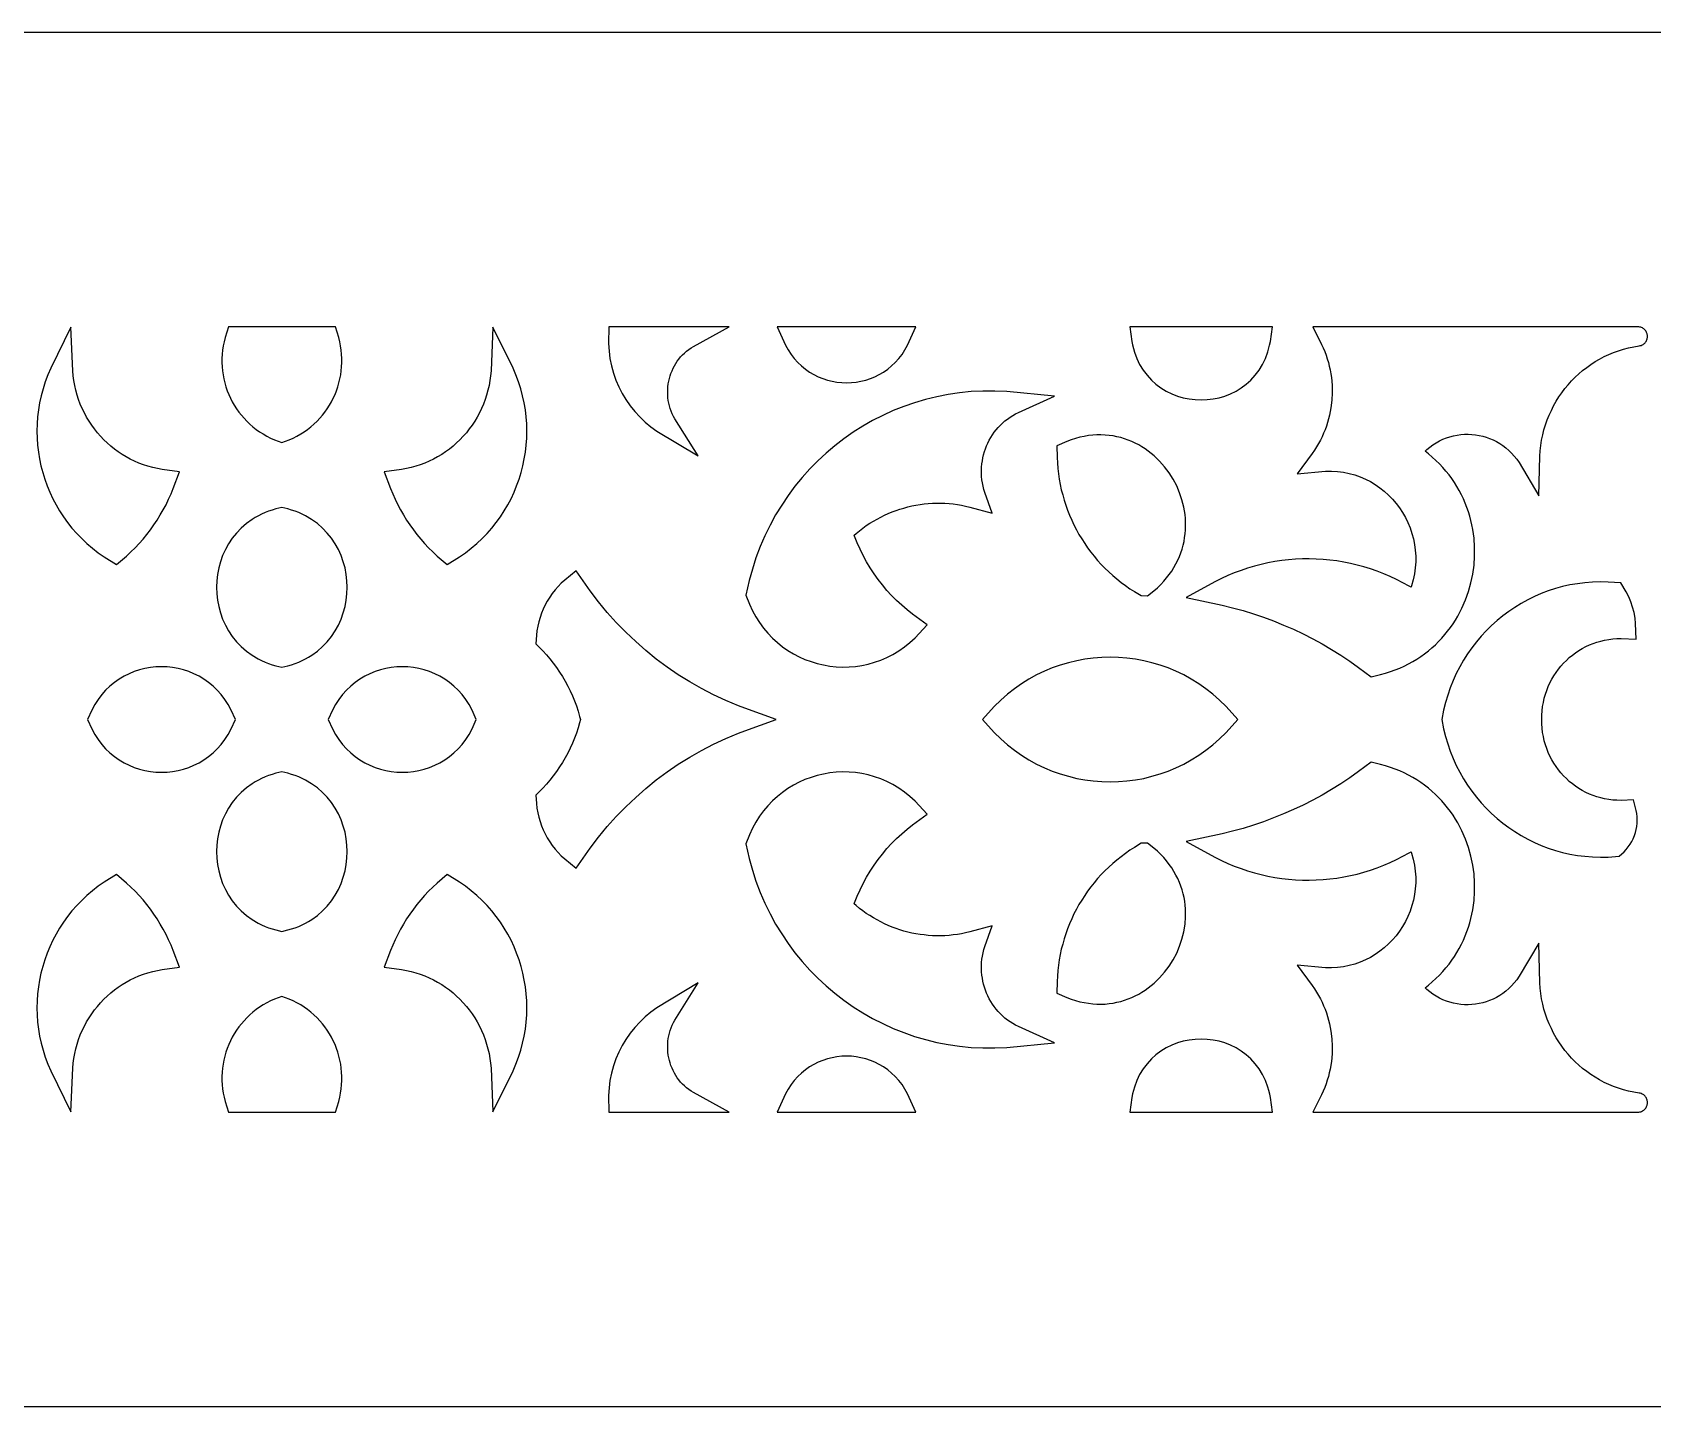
# Model space of a CAD drawing. Extents: x 431 to 1231, y 1060 to 1200.
# Drawn here: x 805.5 to 970.5, y 1060.1 to 1200.1 of the extents above; entities that cross this region are included whole.
import ezdxf

# ---------------------------------------------------------------- set-up
doc = ezdxf.new("R2010")
doc.units = 0
doc.layers.add('LAYER_2', color=174, linetype='CONTINUOUS')

msp = doc.modelspace()

# ---------------------------------------------------------------- linework, layer by layer
at = {"layer": 'LAYER_2'}
for points in [[(430.92, 1060.08), (1230.92, 1060.08), (1230.92, 1200.08), (430.92, 1200.08)], [(812.13, 1159.3), (811.83, 1159.68), (811.55, 1160.07), (811.28, 1160.48), (811.03, 1160.89), (810.8, 1161.32), (810.59, 1161.76), (810.39, 1162.21), (810.22, 1162.67), (810.07, 1163.14), (809.93, 1163.62), (809.82, 1164.11), (809.73, 1164.61), (809.66, 1165.11), (809.62, 1165.62), (809.43, 1170.07), (807.37, 1165.88), (807.08, 1165.19), (806.82, 1164.49), (806.59, 1163.78), (806.4, 1163.07), (806.24, 1162.35), (806.12, 1161.63), (806.04, 1160.91), (805.99, 1160.19), (805.97, 1159.47), (805.99, 1158.76), (806.04, 1158.04), (806.12, 1157.33), (806.23, 1156.63), (806.38, 1155.93), (806.56, 1155.24), (806.77, 1154.56), (807.01, 1153.89), (807.28, 1153.23), (807.58, 1152.58), (807.92, 1151.95), (808.28, 1151.33), (808.67, 1150.73), (809.09, 1150.15), (809.54, 1149.58), (810.02, 1149.04), (810.53, 1148.51), (811.06, 1148.01), (811.63, 1147.53), (812.22, 1147.08), (812.83, 1146.65), (814.09, 1145.87), (815.1, 1146.74), (815.54, 1147.16), (815.97, 1147.58), (816.38, 1148.02), (816.78, 1148.47), (817.16, 1148.94), (817.53, 1149.41), (817.88, 1149.9), (818.21, 1150.4), (818.53, 1150.92), (818.83, 1151.44), (819.12, 1151.97), (819.38, 1152.52), (819.63, 1153.07), (819.86, 1153.63), (820.49, 1155.33), (818.73, 1155.55), (818.24, 1155.64), (817.76, 1155.75), (817.28, 1155.88), (816.82, 1156.03), (816.36, 1156.2), (815.91, 1156.39), (815.48, 1156.61), (815.06, 1156.84), (814.64, 1157.09), (814.24, 1157.35), (813.86, 1157.64), (813.48, 1157.94), (813.12, 1158.26), (812.78, 1158.59), (812.45, 1158.94)], [(836.91, 1165.19), (836.96, 1165.6), (837, 1166.02), (837.02, 1166.44), (837.02, 1166.86), (837, 1167.29), (836.96, 1167.71), (836.89, 1168.14), (836.81, 1168.56), (836.7, 1168.99), (836.36, 1170.08), (830.92, 1170.08), (825.47, 1170.08), (825.13, 1168.99), (825.02, 1168.56), (824.94, 1168.14), (824.87, 1167.71), (824.83, 1167.29), (824.81, 1166.86), (824.81, 1166.44), (824.83, 1166.02), (824.87, 1165.6), (824.92, 1165.19), (825, 1164.78), (825.1, 1164.37), (825.22, 1163.98), (825.35, 1163.58), (825.5, 1163.2), (825.68, 1162.82), (825.86, 1162.46), (826.07, 1162.1), (826.29, 1161.75), (826.53, 1161.41), (826.79, 1161.08), (827.06, 1160.77), (827.34, 1160.47), (827.65, 1160.18), (827.96, 1159.9), (828.3, 1159.64), (828.64, 1159.4), (829, 1159.17), (829.38, 1158.96), (829.77, 1158.76), (830.17, 1158.59), (830.92, 1158.3), (831.66, 1158.59), (832.06, 1158.76), (832.45, 1158.96), (832.83, 1159.17), (833.19, 1159.4), (833.53, 1159.64), (833.87, 1159.9), (834.18, 1160.18), (834.49, 1160.47), (834.77, 1160.77), (835.04, 1161.08), (835.3, 1161.41), (835.54, 1161.75), (835.76, 1162.1), (835.97, 1162.46), (836.15, 1162.82), (836.33, 1163.2), (836.48, 1163.58), (836.61, 1163.98), (836.73, 1164.37), (836.83, 1164.78)], [(855.01, 1164.49), (854.75, 1165.19), (854.46, 1165.88), (852.4, 1170.07), (852.21, 1165.62), (852.17, 1165.11), (852.1, 1164.61), (852.01, 1164.11), (851.9, 1163.62), (851.76, 1163.14), (851.61, 1162.67), (851.44, 1162.21), (851.24, 1161.76), (851.03, 1161.32), (850.8, 1160.89), (850.55, 1160.48), (850.28, 1160.07), (850, 1159.68), (849.7, 1159.3), (849.38, 1158.94), (849.05, 1158.59), (848.71, 1158.26), (848.35, 1157.94), (847.97, 1157.64), (847.59, 1157.35), (847.19, 1157.09), (846.77, 1156.84), (846.35, 1156.61), (845.92, 1156.39), (845.47, 1156.2), (845.01, 1156.03), (844.55, 1155.88), (844.07, 1155.75), (843.59, 1155.64), (843.1, 1155.55), (841.34, 1155.33), (841.97, 1153.63), (842.2, 1153.07), (842.45, 1152.52), (842.71, 1151.97), (843, 1151.44), (843.3, 1150.92), (843.62, 1150.4), (843.95, 1149.9), (844.3, 1149.41), (844.67, 1148.94), (845.05, 1148.47), (845.45, 1148.02), (845.86, 1147.58), (846.29, 1147.16), (846.73, 1146.74), (847.74, 1145.87), (849, 1146.65), (849.61, 1147.08), (850.2, 1147.53), (850.77, 1148.01), (851.3, 1148.51), (851.81, 1149.04), (852.29, 1149.58), (852.74, 1150.15), (853.16, 1150.73), (853.55, 1151.33), (853.91, 1151.95), (854.25, 1152.58), (854.55, 1153.23), (854.82, 1153.89), (855.06, 1154.56), (855.27, 1155.24), (855.45, 1155.93), (855.6, 1156.63), (855.71, 1157.33), (855.79, 1158.04), (855.84, 1158.76), (855.86, 1159.47), (855.84, 1160.19), (855.79, 1160.91), (855.71, 1161.63), (855.59, 1162.35), (855.43, 1163.07), (855.24, 1163.78)], [(876.45, 1170.08), (864.2, 1170.08), (864.18, 1168.38), (864.23, 1167.61), (864.32, 1166.85), (864.47, 1166.11), (864.67, 1165.38), (864.92, 1164.67), (865.21, 1163.98), (865.55, 1163.31), (865.94, 1162.67), (866.37, 1162.05), (866.84, 1161.46), (867.35, 1160.91), (867.9, 1160.39), (868.49, 1159.91), (869.11, 1159.47), (873.3, 1156.93), (870.94, 1160.7), (870.8, 1160.96), (870.67, 1161.22), (870.56, 1161.49), (870.46, 1161.76), (870.38, 1162.04), (870.32, 1162.31), (870.26, 1162.59), (870.23, 1162.87), (870.2, 1163.15), (870.2, 1163.43), (870.2, 1163.71), (870.22, 1163.99), (870.26, 1164.27), (870.31, 1164.54), (870.37, 1164.82), (870.44, 1165.08), (870.53, 1165.35), (870.64, 1165.6), (870.75, 1165.86), (870.88, 1166.1), (871.02, 1166.34), (871.17, 1166.58), (871.34, 1166.8), (871.52, 1167.02), (871.71, 1167.22), (871.91, 1167.42), (872.12, 1167.61), (872.35, 1167.78), (872.58, 1167.95), (872.83, 1168.1)], [(895.47, 1170.08), (881.35, 1170.08), (882.19, 1168.23), (882.46, 1167.74), (882.76, 1167.28), (883.09, 1166.85), (883.44, 1166.46), (883.82, 1166.1), (884.22, 1165.77), (884.64, 1165.48), (885.07, 1165.22), (885.52, 1165), (885.99, 1164.81), (886.46, 1164.66), (886.94, 1164.54), (887.43, 1164.45), (887.92, 1164.4), (888.41, 1164.38), (888.9, 1164.4), (889.39, 1164.45), (889.88, 1164.54), (890.36, 1164.66), (890.84, 1164.81), (891.3, 1165), (891.75, 1165.22), (892.18, 1165.48), (892.6, 1165.77), (893, 1166.1), (893.38, 1166.46), (893.73, 1166.85), (894.06, 1167.28), (894.36, 1167.74), (894.63, 1168.23)], [(931.78, 1170.08), (917.25, 1170.08), (917.46, 1168.61), (917.53, 1168.24), (917.62, 1167.88), (917.72, 1167.52), (917.96, 1166.87), (918.26, 1166.25), (918.61, 1165.67), (919.01, 1165.15), (919.45, 1164.67), (919.92, 1164.24), (920.43, 1163.87), (920.96, 1163.54), (921.52, 1163.26), (922.1, 1163.04), (922.69, 1162.87), (923.29, 1162.74), (923.9, 1162.67), (924.51, 1162.64), (925.13, 1162.67), (925.74, 1162.74), (926.34, 1162.87), (926.93, 1163.04), (927.51, 1163.26), (928.07, 1163.54), (928.6, 1163.87), (929.11, 1164.24), (929.58, 1164.67), (930.02, 1165.15), (930.42, 1165.67), (930.77, 1166.25), (931.07, 1166.87), (931.31, 1167.53), (931.49, 1168.23), (931.57, 1168.61)], [(969.13, 1168.15), (969.24, 1168.17), (969.34, 1168.2), (969.43, 1168.24), (969.52, 1168.29), (969.6, 1168.34), (969.67, 1168.4), (969.73, 1168.46), (969.78, 1168.53), (969.83, 1168.6), (969.87, 1168.68), (969.9, 1168.76), (969.93, 1168.85), (969.96, 1169.02), (969.96, 1169.19), (969.93, 1169.36), (969.87, 1169.52), (969.83, 1169.6), (969.79, 1169.67), (969.74, 1169.74), (969.68, 1169.81), (969.61, 1169.87), (969.54, 1169.92), (969.46, 1169.97), (969.37, 1170.01), (969.28, 1170.04), (969.18, 1170.06), (969.08, 1170.08), (968.96, 1170.08), (935.89, 1170.08), (936.78, 1168.3), (936.95, 1167.94), (937.1, 1167.58), (937.24, 1167.21), (937.37, 1166.83), (937.48, 1166.46), (937.57, 1166.08), (937.66, 1165.7), (937.72, 1165.31), (937.78, 1164.94), (937.85, 1164.16), (937.87, 1163.38), (937.83, 1162.61), (937.74, 1161.84), (937.59, 1161.08), (937.39, 1160.33), (937.27, 1159.97), (937.14, 1159.6), (936.99, 1159.24), (936.83, 1158.88), (936.66, 1158.53), (936.48, 1158.19), (936.28, 1157.85), (936.07, 1157.51), (935.84, 1157.19), (934.31, 1155.11), (937.17, 1155.37), (937.8, 1155.38), (938.41, 1155.35), (939.01, 1155.27), (939.6, 1155.16), (940.16, 1155), (940.71, 1154.81), (941.25, 1154.58), (941.76, 1154.32), (942.25, 1154.02), (942.72, 1153.7), (943.17, 1153.34), (943.6, 1152.95), (944, 1152.54), (944.37, 1152.1), (944.72, 1151.64), (945.03, 1151.16), (945.32, 1150.66), (945.57, 1150.14), (945.8, 1149.6), (945.98, 1149.05), (946.13, 1148.49), (946.25, 1147.91), (946.33, 1147.33), (946.37, 1146.74), (946.37, 1146.14), (946.33, 1145.54), (946.24, 1144.93), (946.12, 1144.32), (945.95, 1143.71), (945.89, 1143.55), (945.7, 1143.67), (945.07, 1144.02), (944.43, 1144.35), (943.78, 1144.66), (943.12, 1144.94), (942.45, 1145.2), (941.78, 1145.43), (941.1, 1145.64), (940.42, 1145.82), (939.73, 1145.99), (939.04, 1146.12), (938.34, 1146.24), (937.64, 1146.33), (936.94, 1146.39), (936.23, 1146.43), (935.53, 1146.45), (934.83, 1146.44), (934.12, 1146.41), (933.42, 1146.35), (932.72, 1146.27), (932.02, 1146.17), (931.32, 1146.04), (930.63, 1145.88), (929.94, 1145.7), (929.25, 1145.5), (928.58, 1145.27), (927.9, 1145.02), (927.24, 1144.74), (926.58, 1144.44), (925.93, 1144.12), (923.01, 1142.52), (926.66, 1141.73), (927.73, 1141.47), (928.79, 1141.18), (929.84, 1140.86), (930.88, 1140.5), (931.9, 1140.12), (932.92, 1139.71), (933.92, 1139.27), (934.91, 1138.8), (935.89, 1138.3), (936.86, 1137.78), (937.81, 1137.22), (938.74, 1136.64), (939.66, 1136.03), (940.56, 1135.39), (941.83, 1134.44), (942.79, 1134.66), (943.3, 1134.8), (943.79, 1134.96), (944.27, 1135.13), (944.74, 1135.32), (945.2, 1135.53), (945.64, 1135.75), (946.07, 1135.99), (946.49, 1136.24), (946.89, 1136.51), (947.28, 1136.79), (947.66, 1137.08), (948.02, 1137.39), (948.37, 1137.7), (948.7, 1138.03), (949.03, 1138.37), (949.33, 1138.73), (949.62, 1139.09), (949.9, 1139.46), (950.17, 1139.84), (950.41, 1140.22), (950.65, 1140.62), (950.87, 1141.02), (951.08, 1141.44), (951.44, 1142.27), (951.75, 1143.13), (951.99, 1144.01), (952.18, 1144.9), (952.31, 1145.81), (952.37, 1146.72), (952.37, 1147.63), (952.31, 1148.55), (952.19, 1149.45), (952.1, 1149.91), (951.99, 1150.36), (951.87, 1150.81), (951.74, 1151.25), (951.59, 1151.69), (951.42, 1152.13), (951.23, 1152.56), (951.03, 1152.98), (950.81, 1153.4), (950.57, 1153.81), (950.32, 1154.22), (950.05, 1154.62), (949.76, 1155.01), (949.45, 1155.39), (949.13, 1155.76), (948.79, 1156.12), (948.43, 1156.47), (948.05, 1156.81), (947.66, 1157.14), (947.32, 1157.41), (947.49, 1157.58), (947.8, 1157.83), (948.12, 1158.07), (948.45, 1158.28), (948.79, 1158.47), (949.13, 1158.63), (949.49, 1158.77), (949.85, 1158.89), (950.21, 1158.99), (950.58, 1159.06), (950.95, 1159.11), (951.33, 1159.14), (951.7, 1159.15), (952.08, 1159.13), (952.45, 1159.09), (952.82, 1159.03), (953.19, 1158.95), (953.55, 1158.84), (953.9, 1158.72), (954.25, 1158.57), (954.59, 1158.4), (954.92, 1158.2), (955.24, 1157.99), (955.55, 1157.76), (955.85, 1157.5), (956.14, 1157.22), (956.41, 1156.92), (956.66, 1156.59), (956.9, 1156.25), (958.91, 1152.88), (959, 1156.9), (959.04, 1157.46), (959.1, 1158), (959.19, 1158.54), (959.3, 1159.07), (959.43, 1159.59), (959.59, 1160.1), (959.76, 1160.6), (959.96, 1161.09), (960.18, 1161.57), (960.41, 1162.04), (960.67, 1162.5), (960.95, 1162.94), (961.24, 1163.37), (961.56, 1163.79), (961.89, 1164.19), (962.23, 1164.58), (962.6, 1164.95), (962.98, 1165.3), (963.37, 1165.64), (963.78, 1165.96), (964.2, 1166.26), (964.64, 1166.54), (965.09, 1166.81), (965.55, 1167.05), (966.03, 1167.27), (966.52, 1167.47), (967.01, 1167.65), (967.52, 1167.81), (968.04, 1167.94), (968.57, 1168.06)], [(909.58, 1163.02), (904.72, 1163.49), (903.5, 1163.55), (902.3, 1163.55), (901.1, 1163.49), (899.92, 1163.37), (898.75, 1163.2), (897.59, 1162.97), (896.46, 1162.7), (895.34, 1162.36), (894.24, 1161.98), (893.16, 1161.55), (892.1, 1161.07), (891.07, 1160.54), (890.07, 1159.97), (889.09, 1159.35), (888.15, 1158.68), (887.23, 1157.98), (886.35, 1157.23), (885.5, 1156.44), (884.68, 1155.61), (883.9, 1154.74), (883.16, 1153.84), (882.46, 1152.9), (881.81, 1151.93), (881.19, 1150.92), (880.62, 1149.88), (880.1, 1148.81), (879.62, 1147.7), (879.19, 1146.57), (878.82, 1145.41), (878.49, 1144.23), (878.16, 1142.76), (878.52, 1141.83), (878.82, 1141.17), (879.17, 1140.54), (879.54, 1139.95), (879.95, 1139.39), (880.4, 1138.87), (880.87, 1138.38), (881.37, 1137.92), (881.89, 1137.5), (882.43, 1137.12), (883, 1136.78), (883.58, 1136.48), (884.18, 1136.21), (884.8, 1135.98), (885.43, 1135.79), (886.06, 1135.64), (886.71, 1135.53), (887.36, 1135.46), (888.01, 1135.43), (888.67, 1135.44), (889.33, 1135.5), (889.98, 1135.59), (890.63, 1135.73), (891.27, 1135.91), (891.91, 1136.14), (892.53, 1136.41), (893.14, 1136.72), (893.73, 1137.08), (894.31, 1137.48), (894.86, 1137.93), (895.39, 1138.42), (896.63, 1139.73), (895.14, 1140.81), (894.57, 1141.25), (894.03, 1141.72), (893.5, 1142.21), (893, 1142.71), (892.52, 1143.24), (892.06, 1143.79), (891.62, 1144.35), (891.21, 1144.93), (890.81, 1145.53), (890.45, 1146.15), (890.11, 1146.78), (889.79, 1147.43), (889.5, 1148.09), (889.23, 1148.77), (889.19, 1148.88), (889.39, 1149.05), (889.73, 1149.32), (890.07, 1149.59), (890.42, 1149.84), (890.78, 1150.07), (891.15, 1150.3), (891.52, 1150.51), (891.89, 1150.71), (892.27, 1150.9), (892.66, 1151.07), (893.05, 1151.23), (893.45, 1151.38), (893.85, 1151.51), (894.25, 1151.63), (894.66, 1151.74), (895.07, 1151.84), (895.48, 1151.92), (895.9, 1151.99), (896.31, 1152.04), (896.73, 1152.08), (897.16, 1152.11), (897.58, 1152.12), (898, 1152.12), (898.42, 1152.11), (898.85, 1152.08), (899.27, 1152.04), (899.7, 1151.98), (900.12, 1151.91), (900.54, 1151.82), (900.96, 1151.72), (903.24, 1151.1), (902.49, 1153.21), (902.39, 1153.53), (902.31, 1153.85), (902.24, 1154.18), (902.2, 1154.5), (902.17, 1154.83), (902.15, 1155.15), (902.15, 1155.48), (902.16, 1155.8), (902.19, 1156.12), (902.24, 1156.44), (902.3, 1156.75), (902.37, 1157.06), (902.46, 1157.37), (902.56, 1157.67), (902.68, 1157.96), (902.81, 1158.25), (902.95, 1158.54), (903.11, 1158.81), (903.28, 1159.08), (903.46, 1159.34), (903.65, 1159.59), (903.86, 1159.83), (904.08, 1160.06), (904.3, 1160.28), (904.54, 1160.5), (904.8, 1160.69), (905.06, 1160.88), (905.33, 1161.06), (905.61, 1161.22), (905.91, 1161.37)], [(919.07, 1142.69), (919.71, 1143.2), (920.06, 1143.51), (920.4, 1143.83), (920.71, 1144.16), (921, 1144.5), (921.27, 1144.84), (921.52, 1145.2), (921.75, 1145.56), (921.96, 1145.93), (922.14, 1146.3), (922.31, 1146.68), (922.46, 1147.06), (922.58, 1147.44), (922.69, 1147.83), (922.78, 1148.22), (922.84, 1148.61), (922.89, 1149), (922.93, 1149.39), (922.94, 1149.78), (922.94, 1150.17), (922.92, 1150.56), (922.88, 1150.96), (922.76, 1151.71), (922.57, 1152.46), (922.33, 1153.19), (922.03, 1153.89), (921.67, 1154.57), (921.26, 1155.22), (920.8, 1155.84), (920.29, 1156.41), (919.74, 1156.95), (919.14, 1157.42), (918.82, 1157.65), (918.49, 1157.86), (918.16, 1158.06), (917.81, 1158.24), (917.46, 1158.4), (917.09, 1158.55), (916.72, 1158.68), (916.34, 1158.8), (915.95, 1158.89), (915.55, 1158.97), (915.15, 1159.03), (914.74, 1159.06), (914.32, 1159.08), (913.9, 1159.08), (913.48, 1159.05), (913.05, 1159), (912.61, 1158.93), (912.18, 1158.84), (911.74, 1158.72), (911.3, 1158.58), (910.86, 1158.42), (909.83, 1157.98), (909.85, 1156.78), (909.88, 1156.22), (909.92, 1155.67), (909.99, 1155.11), (910.07, 1154.57), (910.17, 1154.02), (910.28, 1153.49), (910.42, 1152.96), (910.57, 1152.43), (910.74, 1151.91), (910.92, 1151.4), (911.12, 1150.89), (911.34, 1150.39), (911.57, 1149.9), (911.82, 1149.42), (912.08, 1148.94), (912.36, 1148.48), (912.66, 1148.02), (912.96, 1147.57), (913.29, 1147.14), (913.62, 1146.71), (913.98, 1146.29), (914.34, 1145.89), (914.72, 1145.5), (915.11, 1145.12), (915.52, 1144.75), (915.94, 1144.4), (916.37, 1144.05), (916.81, 1143.73), (917.27, 1143.41), (917.74, 1143.11), (918.43, 1142.7)], [(837.47, 1142.23), (837.54, 1142.89), (837.57, 1143.55), (837.54, 1144.21), (837.47, 1144.87), (837.35, 1145.52), (837.17, 1146.16), (836.95, 1146.79), (836.67, 1147.4), (836.35, 1147.99), (835.97, 1148.55), (835.54, 1149.08), (835.06, 1149.59), (834.53, 1150.05), (833.94, 1150.47), (833.32, 1150.83), (832.98, 1151), (832.63, 1151.16), (832.27, 1151.3), (831.91, 1151.42), (831.53, 1151.53), (830.92, 1151.68), (830.3, 1151.53), (829.92, 1151.42), (829.56, 1151.3), (829.2, 1151.16), (828.85, 1151), (828.52, 1150.84), (828.2, 1150.66), (827.88, 1150.46), (827.3, 1150.05), (826.77, 1149.59), (826.29, 1149.08), (825.86, 1148.55), (825.49, 1147.99), (825.16, 1147.4), (824.88, 1146.79), (824.66, 1146.16), (824.48, 1145.52), (824.36, 1144.87), (824.29, 1144.21), (824.26, 1143.55), (824.29, 1142.89), (824.36, 1142.23), (824.48, 1141.58), (824.66, 1140.94), (824.88, 1140.31), (825.16, 1139.7), (825.49, 1139.11), (825.86, 1138.55), (826.29, 1138.01), (826.77, 1137.51), (827.3, 1137.05), (827.89, 1136.63), (828.51, 1136.26), (828.85, 1136.09), (829.2, 1135.94), (829.56, 1135.8), (829.92, 1135.67), (830.3, 1135.56), (830.92, 1135.42), (831.53, 1135.56), (831.91, 1135.67), (832.27, 1135.8), (832.63, 1135.94), (832.98, 1136.09), (833.31, 1136.26), (833.63, 1136.44), (833.95, 1136.64), (834.53, 1137.05), (835.06, 1137.51), (835.54, 1138.01), (835.97, 1138.55), (836.35, 1139.11), (836.67, 1139.7), (836.95, 1140.31), (837.17, 1140.94), (837.35, 1141.58)], [(856.89, 1121.04), (856.97, 1120.59), (857.07, 1120.14), (857.2, 1119.69), (857.35, 1119.26), (857.53, 1118.83), (857.72, 1118.42), (857.94, 1118.02), (858.19, 1117.63), (858.45, 1117.25), (858.73, 1116.89), (859.04, 1116.54), (859.36, 1116.21), (859.71, 1115.9), (860.89, 1114.93), (862.32, 1116.99), (863.16, 1118.1), (864.05, 1119.17), (864.97, 1120.21), (865.94, 1121.2), (866.94, 1122.15), (867.97, 1123.06), (869.04, 1123.93), (870.15, 1124.75), (871.28, 1125.52), (872.45, 1126.25), (873.65, 1126.93), (874.87, 1127.57), (876.12, 1128.15), (877.4, 1128.69), (878.04, 1128.93), (881.26, 1130.08), (878.04, 1131.24), (877.4, 1131.48), (876.12, 1132.02), (874.87, 1132.6), (873.65, 1133.23), (872.45, 1133.91), (871.28, 1134.64), (870.15, 1135.42), (869.04, 1136.24), (867.97, 1137.11), (866.94, 1138.02), (865.94, 1138.97), (864.97, 1139.96), (864.05, 1141), (863.16, 1142.07), (862.32, 1143.18), (860.89, 1145.24), (859.71, 1144.27), (859.36, 1143.96), (859.04, 1143.63), (858.73, 1143.28), (858.45, 1142.92), (858.19, 1142.54), (857.94, 1142.15), (857.72, 1141.75), (857.53, 1141.33), (857.35, 1140.91), (857.2, 1140.48), (857.07, 1140.03), (856.97, 1139.58), (856.89, 1139.12), (856.83, 1138.66), (856.78, 1137.79), (857.48, 1137.08), (857.85, 1136.67), (858.21, 1136.25), (858.55, 1135.82), (858.88, 1135.38), (859.19, 1134.92), (859.48, 1134.46), (859.76, 1133.98), (860.02, 1133.49), (860.27, 1133), (860.49, 1132.5), (860.7, 1131.99), (860.9, 1131.47), (861.07, 1130.94), (861.23, 1130.4), (861.31, 1130.08), (861.23, 1129.76), (861.07, 1129.23), (860.9, 1128.7), (860.7, 1128.18), (860.49, 1127.67), (860.27, 1127.17), (860.02, 1126.67), (859.76, 1126.19), (859.48, 1125.71), (859.19, 1125.25), (858.88, 1124.79), (858.55, 1124.35), (858.21, 1123.92), (857.85, 1123.5), (857.48, 1123.09), (856.78, 1122.37), (856.83, 1121.51)], [(949.03, 1130.08), (949.21, 1129.13), (949.4, 1128.35), (949.63, 1127.59), (949.88, 1126.85), (950.17, 1126.12), (950.5, 1125.41), (950.85, 1124.72), (951.23, 1124.05), (951.64, 1123.41), (952.08, 1122.78), (952.55, 1122.18), (953.04, 1121.6), (953.55, 1121.04), (954.09, 1120.51), (954.65, 1120.01), (955.24, 1119.53), (955.84, 1119.08), (956.47, 1118.66), (957.11, 1118.26), (957.78, 1117.9), (958.46, 1117.56), (959.15, 1117.26), (959.86, 1116.99), (960.59, 1116.75), (961.32, 1116.55), (962.07, 1116.38), (962.83, 1116.24), (963.6, 1116.15), (964.38, 1116.08), (965.17, 1116.06), (965.96, 1116.07), (967.09, 1116.15), (967.58, 1116.59), (967.81, 1116.84), (968.01, 1117.1), (968.2, 1117.37), (968.37, 1117.65), (968.52, 1117.94), (968.64, 1118.25), (968.74, 1118.56), (968.82, 1118.87), (968.88, 1119.19), (968.92, 1119.52), (968.93, 1119.84), (968.92, 1120.17), (968.88, 1120.5), (968.82, 1120.83), (968.55, 1121.89), (967.28, 1121.84), (966.85, 1121.85), (966.43, 1121.88), (966.02, 1121.93), (965.61, 1122), (965.21, 1122.09), (964.82, 1122.2), (964.43, 1122.34), (964.05, 1122.49), (963.69, 1122.66), (963.33, 1122.85), (962.98, 1123.06), (962.65, 1123.28), (962.32, 1123.52), (962.01, 1123.78), (961.71, 1124.06), (961.43, 1124.34), (961.16, 1124.65), (960.9, 1124.96), (960.66, 1125.29), (960.43, 1125.63), (960.23, 1125.99), (960.04, 1126.35), (959.86, 1126.73), (959.71, 1127.12), (959.57, 1127.52), (959.46, 1127.92), (959.37, 1128.34), (959.29, 1128.76), (959.24, 1129.19), (959.21, 1129.63), (959.2, 1130.08), (959.21, 1130.54), (959.24, 1130.98), (959.29, 1131.41), (959.37, 1131.83), (959.46, 1132.25), (959.57, 1132.65), (959.71, 1133.05), (959.86, 1133.44), (960.04, 1133.81), (960.23, 1134.18), (960.43, 1134.53), (960.66, 1134.88), (960.9, 1135.21), (961.16, 1135.52), (961.43, 1135.82), (961.71, 1136.11), (962.01, 1136.39), (962.32, 1136.64), (962.65, 1136.89), (962.98, 1137.11), (963.33, 1137.32), (963.69, 1137.51), (964.05, 1137.68), (964.43, 1137.83), (964.82, 1137.96), (965.21, 1138.08), (965.61, 1138.17), (966.02, 1138.24), (966.43, 1138.29), (966.85, 1138.32), (967.28, 1138.33), (968.81, 1138.26), (968.76, 1139.85), (968.7, 1140.42), (968.6, 1140.98), (968.46, 1141.53), (968.28, 1142.06), (968.06, 1142.59), (967.81, 1143.1), (967.27, 1144.01), (965.96, 1144.09), (965.17, 1144.11), (964.38, 1144.08), (963.6, 1144.02), (962.83, 1143.92), (962.07, 1143.79), (961.32, 1143.62), (960.59, 1143.42), (959.86, 1143.18), (959.15, 1142.91), (958.46, 1142.6), (957.78, 1142.27), (957.11, 1141.91), (956.47, 1141.51), (955.84, 1141.09), (955.24, 1140.64), (954.65, 1140.16), (954.09, 1139.66), (953.55, 1139.13), (953.04, 1138.57), (952.55, 1137.99), (952.08, 1137.39), (951.64, 1136.76), (951.23, 1136.12), (950.85, 1135.45), (950.5, 1134.76), (950.17, 1134.05), (949.88, 1133.32), (949.63, 1132.58), (949.4, 1131.82), (949.21, 1131.04)], [(814.84, 1125.67), (815.35, 1125.42), (815.88, 1125.2), (816.42, 1125.02), (816.97, 1124.88), (817.53, 1124.79), (818.09, 1124.73), (818.66, 1124.71), (819.22, 1124.73), (819.78, 1124.79), (820.34, 1124.88), (820.89, 1125.02), (821.43, 1125.2), (821.96, 1125.42), (822.48, 1125.67), (822.97, 1125.97), (823.45, 1126.3), (823.91, 1126.68), (824.34, 1127.09), (824.74, 1127.55), (825.12, 1128.04), (825.46, 1128.56), (825.76, 1129.13), (826.19, 1130.08), (825.76, 1131.04), (825.46, 1131.6), (825.12, 1132.13), (824.74, 1132.62), (824.34, 1133.08), (823.91, 1133.49), (823.45, 1133.86), (822.97, 1134.2), (822.48, 1134.5), (821.96, 1134.75), (821.43, 1134.97), (820.89, 1135.15), (820.34, 1135.28), (819.78, 1135.38), (819.22, 1135.44), (818.66, 1135.46), (818.09, 1135.44), (817.53, 1135.38), (816.97, 1135.28), (816.42, 1135.15), (815.88, 1134.97), (815.35, 1134.75), (814.84, 1134.5), (814.34, 1134.2), (813.86, 1133.86), (813.4, 1133.49), (812.97, 1133.08), (812.57, 1132.62), (812.2, 1132.13), (811.86, 1131.6), (811.55, 1131.04), (811.12, 1130.08), (811.55, 1129.13), (811.86, 1128.56), (812.2, 1128.04), (812.57, 1127.55), (812.97, 1127.09), (813.4, 1126.68), (813.86, 1126.3), (814.34, 1125.97)], [(843.17, 1124.71), (843.74, 1124.73), (844.3, 1124.79), (844.86, 1124.88), (845.41, 1125.02), (845.95, 1125.2), (846.48, 1125.42), (846.99, 1125.67), (847.49, 1125.97), (847.97, 1126.3), (848.43, 1126.68), (848.86, 1127.09), (849.26, 1127.55), (849.63, 1128.04), (849.97, 1128.56), (850.28, 1129.13), (850.71, 1130.08), (850.28, 1131.04), (849.97, 1131.6), (849.63, 1132.13), (849.26, 1132.62), (848.86, 1133.08), (848.43, 1133.49), (847.97, 1133.86), (847.49, 1134.2), (846.99, 1134.5), (846.48, 1134.75), (845.95, 1134.97), (845.41, 1135.15), (844.86, 1135.28), (844.3, 1135.38), (843.74, 1135.44), (843.17, 1135.46), (842.61, 1135.44), (842.05, 1135.38), (841.49, 1135.28), (840.94, 1135.15), (840.4, 1134.97), (839.87, 1134.75), (839.35, 1134.5), (838.86, 1134.2), (838.38, 1133.86), (837.92, 1133.49), (837.49, 1133.08), (837.09, 1132.62), (836.71, 1132.13), (836.37, 1131.6), (836.07, 1131.04), (835.64, 1130.08), (836.07, 1129.13), (836.37, 1128.56), (836.71, 1128.04), (837.09, 1127.55), (837.49, 1127.09), (837.92, 1126.68), (838.38, 1126.3), (838.86, 1125.97), (839.35, 1125.67), (839.87, 1125.42), (840.4, 1125.2), (840.94, 1125.02), (841.49, 1124.88), (842.05, 1124.79), (842.61, 1124.73)], [(902.25, 1130.08), (903.45, 1128.76), (904.11, 1128.12), (904.8, 1127.51), (905.51, 1126.96), (906.24, 1126.44), (906.99, 1125.97), (907.77, 1125.55), (908.56, 1125.17), (909.36, 1124.83), (910.18, 1124.54), (911.01, 1124.3), (911.85, 1124.09), (912.69, 1123.94), (913.54, 1123.83), (914.4, 1123.76), (915.26, 1123.74), (916.11, 1123.76), (916.97, 1123.83), (917.82, 1123.94), (918.67, 1124.09), (919.51, 1124.3), (920.34, 1124.54), (921.15, 1124.83), (921.96, 1125.17), (922.75, 1125.55), (923.52, 1125.97), (924.27, 1126.44), (925.01, 1126.96), (925.72, 1127.51), (926.4, 1128.12), (927.06, 1128.76), (928.27, 1130.08), (927.06, 1131.4), (926.4, 1132.05), (925.72, 1132.65), (925.01, 1133.21), (924.27, 1133.73), (923.52, 1134.19), (922.75, 1134.62), (921.96, 1135), (921.15, 1135.34), (920.34, 1135.63), (919.51, 1135.87), (918.67, 1136.07), (917.82, 1136.23), (916.97, 1136.34), (916.11, 1136.41), (915.26, 1136.43), (914.4, 1136.41), (913.54, 1136.34), (912.69, 1136.23), (911.85, 1136.07), (911.01, 1135.87), (910.18, 1135.63), (909.36, 1135.34), (908.56, 1135), (907.77, 1134.62), (906.99, 1134.19), (906.24, 1133.73), (905.51, 1133.21), (904.8, 1132.65), (904.11, 1132.05), (903.45, 1131.4)], [(935.89, 1090.08), (968.96, 1090.08), (969.08, 1090.09), (969.18, 1090.1), (969.28, 1090.13), (969.37, 1090.16), (969.46, 1090.2), (969.54, 1090.25), (969.61, 1090.3), (969.68, 1090.36), (969.74, 1090.42), (969.79, 1090.49), (969.83, 1090.57), (969.87, 1090.65), (969.93, 1090.81), (969.96, 1090.98), (969.96, 1091.15), (969.93, 1091.32), (969.9, 1091.41), (969.87, 1091.49), (969.83, 1091.56), (969.78, 1091.64), (969.73, 1091.71), (969.67, 1091.77), (969.6, 1091.83), (969.52, 1091.88), (969.43, 1091.93), (969.34, 1091.97), (969.24, 1092), (969.13, 1092.02), (968.57, 1092.11), (968.04, 1092.22), (967.52, 1092.36), (967.01, 1092.52), (966.52, 1092.7), (966.03, 1092.9), (965.55, 1093.12), (965.09, 1093.36), (964.64, 1093.63), (964.2, 1093.91), (963.78, 1094.21), (963.37, 1094.53), (962.98, 1094.87), (962.6, 1095.22), (962.23, 1095.59), (961.89, 1095.98), (961.56, 1096.38), (961.24, 1096.8), (960.95, 1097.23), (960.67, 1097.67), (960.41, 1098.13), (960.18, 1098.6), (959.96, 1099.08), (959.76, 1099.57), (959.59, 1100.07), (959.43, 1100.58), (959.3, 1101.1), (959.19, 1101.63), (959.1, 1102.17), (959.04, 1102.71), (959, 1103.26), (958.91, 1107.29), (956.9, 1103.92), (956.66, 1103.57), (956.41, 1103.25), (956.14, 1102.95), (955.85, 1102.67), (955.55, 1102.41), (955.24, 1102.18), (954.92, 1101.96), (954.59, 1101.77), (954.25, 1101.6), (953.9, 1101.45), (953.55, 1101.33), (953.19, 1101.22), (952.82, 1101.14), (952.45, 1101.08), (952.08, 1101.04), (951.7, 1101.02), (951.33, 1101.03), (950.95, 1101.06), (950.58, 1101.11), (950.21, 1101.18), (949.85, 1101.28), (949.49, 1101.4), (949.13, 1101.54), (948.79, 1101.7), (948.45, 1101.89), (948.12, 1102.1), (947.8, 1102.33), (947.49, 1102.59), (947.32, 1102.76), (947.66, 1103.03), (948.05, 1103.35), (948.43, 1103.7), (948.79, 1104.05), (949.13, 1104.41), (949.45, 1104.78), (949.76, 1105.16), (950.05, 1105.55), (950.32, 1105.95), (950.57, 1106.36), (950.81, 1106.77), (951.03, 1107.19), (951.23, 1107.61), (951.42, 1108.04), (951.59, 1108.48), (951.74, 1108.92), (951.87, 1109.36), (951.99, 1109.81), (952.1, 1110.26), (952.18, 1110.71), (952.25, 1111.16), (952.31, 1111.63), (952.37, 1112.53), (952.37, 1113.45), (952.31, 1114.36), (952.18, 1115.26), (951.99, 1116.16), (951.75, 1117.04), (951.44, 1117.9), (951.08, 1118.73), (950.87, 1119.15), (950.65, 1119.55), (950.41, 1119.94), (950.17, 1120.33), (949.9, 1120.71), (949.62, 1121.08), (949.33, 1121.44), (949.03, 1121.79), (948.7, 1122.13), (948.37, 1122.46), (948.02, 1122.78), (947.66, 1123.09), (947.28, 1123.38), (946.89, 1123.66), (946.49, 1123.93), (946.07, 1124.18), (945.64, 1124.42), (945.2, 1124.64), (944.74, 1124.85), (944.27, 1125.04), (943.79, 1125.21), (943.3, 1125.37), (942.79, 1125.51), (941.83, 1125.73), (940.56, 1124.78), (939.66, 1124.14), (938.74, 1123.53), (937.81, 1122.95), (936.86, 1122.39), (935.89, 1121.87), (934.91, 1121.37), (933.92, 1120.9), (932.92, 1120.46), (931.9, 1120.05), (930.88, 1119.66), (929.84, 1119.31), (928.79, 1118.99), (927.73, 1118.7), (926.66, 1118.43), (923.01, 1117.65), (925.93, 1116.05), (926.58, 1115.73), (927.24, 1115.43), (927.9, 1115.15), (928.58, 1114.9), (929.25, 1114.67), (929.94, 1114.47), (930.63, 1114.29), (931.32, 1114.13), (932.02, 1114), (932.72, 1113.9), (933.42, 1113.82), (934.12, 1113.76), (934.83, 1113.73), (935.53, 1113.72), (936.23, 1113.74), (936.94, 1113.78), (937.64, 1113.84), (938.34, 1113.93), (939.04, 1114.04), (939.73, 1114.18), (940.42, 1114.34), (941.1, 1114.53), (941.78, 1114.74), (942.45, 1114.97), (943.12, 1115.23), (943.78, 1115.51), (944.43, 1115.82), (945.07, 1116.15), (945.7, 1116.5), (945.89, 1116.61), (945.95, 1116.45), (946.12, 1115.85), (946.24, 1115.24), (946.33, 1114.63), (946.37, 1114.03), (946.37, 1113.43), (946.33, 1112.84), (946.25, 1112.26), (946.13, 1111.68), (945.98, 1111.12), (945.8, 1110.57), (945.57, 1110.03), (945.32, 1109.51), (945.03, 1109.01), (944.72, 1108.53), (944.37, 1108.06), (944, 1107.63), (943.6, 1107.22), (943.17, 1106.83), (942.72, 1106.47), (942.25, 1106.15), (941.76, 1105.85), (941.25, 1105.59), (940.71, 1105.36), (940.16, 1105.17), (939.6, 1105.01), (939.01, 1104.9), (938.41, 1104.82), (937.8, 1104.79), (937.17, 1104.8), (934.31, 1105.06), (935.84, 1102.98), (936.07, 1102.65), (936.28, 1102.32), (936.48, 1101.98), (936.66, 1101.64), (936.83, 1101.28), (936.99, 1100.93), (937.14, 1100.57), (937.27, 1100.2), (937.39, 1099.84), (937.59, 1099.09), (937.74, 1098.33), (937.83, 1097.56), (937.87, 1096.79), (937.85, 1096.01), (937.78, 1095.24), (937.65, 1094.46), (937.57, 1094.09), (937.48, 1093.71), (937.37, 1093.33), (937.24, 1092.96), (937.1, 1092.59), (936.95, 1092.23), (936.78, 1091.86)], [(824.36, 1117.94), (824.29, 1117.28), (824.26, 1116.62), (824.29, 1115.96), (824.36, 1115.3), (824.48, 1114.65), (824.66, 1114.01), (824.88, 1113.38), (825.16, 1112.77), (825.49, 1112.18), (825.86, 1111.62), (826.29, 1111.08), (826.77, 1110.58), (827.3, 1110.12), (827.89, 1109.7), (828.51, 1109.34), (828.85, 1109.16), (829.2, 1109.01), (829.56, 1108.87), (829.92, 1108.75), (830.3, 1108.64), (830.92, 1108.49), (831.53, 1108.64), (831.91, 1108.75), (832.27, 1108.87), (832.63, 1109.01), (832.98, 1109.16), (833.31, 1109.33), (833.63, 1109.51), (833.95, 1109.71), (834.53, 1110.12), (835.06, 1110.58), (835.54, 1111.08), (835.97, 1111.62), (836.35, 1112.18), (836.67, 1112.77), (836.95, 1113.38), (837.17, 1114.01), (837.35, 1114.65), (837.47, 1115.3), (837.54, 1115.96), (837.57, 1116.62), (837.54, 1117.28), (837.47, 1117.94), (837.35, 1118.59), (837.17, 1119.23), (836.95, 1119.86), (836.67, 1120.47), (836.35, 1121.06), (835.97, 1121.62), (835.54, 1122.16), (835.06, 1122.66), (834.53, 1123.12), (833.94, 1123.54), (833.32, 1123.9), (832.98, 1124.08), (832.63, 1124.23), (832.27, 1124.37), (831.91, 1124.49), (831.53, 1124.6), (830.92, 1124.75), (830.3, 1124.6), (829.92, 1124.49), (829.56, 1124.37), (829.2, 1124.23), (828.85, 1124.08), (828.52, 1123.91), (828.2, 1123.73), (827.88, 1123.53), (827.3, 1123.12), (826.77, 1122.66), (826.29, 1122.16), (825.86, 1121.62), (825.49, 1121.06), (825.16, 1120.47), (824.88, 1119.86), (824.66, 1119.23), (824.48, 1118.59)], [(898.75, 1096.97), (899.92, 1096.8), (901.1, 1096.68), (902.3, 1096.62), (903.5, 1096.62), (904.72, 1096.68), (909.58, 1097.15), (905.91, 1098.8), (905.61, 1098.95), (905.33, 1099.11), (905.06, 1099.29), (904.8, 1099.47), (904.54, 1099.67), (904.3, 1099.88), (904.08, 1100.11), (903.86, 1100.34), (903.65, 1100.58), (903.46, 1100.83), (903.28, 1101.09), (903.11, 1101.36), (902.95, 1101.63), (902.81, 1101.92), (902.68, 1102.2), (902.56, 1102.5), (902.46, 1102.8), (902.37, 1103.11), (902.3, 1103.42), (902.24, 1103.73), (902.19, 1104.05), (902.16, 1104.37), (902.15, 1104.69), (902.15, 1105.01), (902.17, 1105.34), (902.2, 1105.66), (902.24, 1105.99), (902.31, 1106.32), (902.39, 1106.64), (902.49, 1106.96), (903.24, 1109.07), (900.96, 1108.45), (900.54, 1108.35), (900.12, 1108.26), (899.7, 1108.19), (899.27, 1108.13), (898.85, 1108.09), (898.42, 1108.06), (898, 1108.05), (897.58, 1108.05), (897.16, 1108.06), (896.73, 1108.09), (896.31, 1108.13), (895.9, 1108.18), (895.48, 1108.25), (895.07, 1108.33), (894.66, 1108.43), (894.25, 1108.53), (893.85, 1108.66), (893.45, 1108.79), (893.05, 1108.94), (892.66, 1109.1), (892.27, 1109.27), (891.89, 1109.46), (891.52, 1109.66), (891.15, 1109.87), (890.78, 1110.1), (890.42, 1110.33), (890.07, 1110.58), (889.73, 1110.84), (889.39, 1111.12), (889.19, 1111.29), (889.23, 1111.4), (889.5, 1112.08), (889.79, 1112.74), (890.11, 1113.39), (890.45, 1114.02), (890.81, 1114.63), (891.21, 1115.23), (891.62, 1115.82), (892.06, 1116.38), (892.52, 1116.93), (893, 1117.46), (893.5, 1117.96), (894.03, 1118.45), (894.57, 1118.91), (895.14, 1119.36), (896.63, 1120.44), (895.39, 1121.75), (894.86, 1122.24), (894.31, 1122.69), (893.73, 1123.09), (893.14, 1123.45), (892.53, 1123.76), (891.91, 1124.03), (891.27, 1124.25), (890.63, 1124.44), (889.98, 1124.57), (889.33, 1124.67), (888.67, 1124.72), (888.01, 1124.74), (887.36, 1124.71), (886.71, 1124.64), (886.06, 1124.53), (885.43, 1124.38), (884.8, 1124.19), (884.18, 1123.96), (883.58, 1123.69), (883, 1123.39), (882.43, 1123.04), (881.89, 1122.66), (881.37, 1122.25), (880.87, 1121.79), (880.4, 1121.3), (879.95, 1120.78), (879.54, 1120.22), (879.17, 1119.62), (878.82, 1119), (878.52, 1118.34), (878.16, 1117.41), (878.49, 1115.94), (878.82, 1114.75), (879.19, 1113.6), (879.62, 1112.46), (880.1, 1111.36), (880.62, 1110.29), (881.19, 1109.25), (881.81, 1108.24), (882.46, 1107.27), (883.16, 1106.33), (883.9, 1105.42), (884.68, 1104.56), (885.5, 1103.73), (886.35, 1102.94), (887.23, 1102.19), (888.15, 1101.49), (889.09, 1100.82), (890.07, 1100.2), (891.07, 1099.63), (892.1, 1099.1), (893.16, 1098.62), (894.24, 1098.19), (895.34, 1097.8), (896.46, 1097.47), (897.59, 1097.19)], [(912.66, 1112.15), (912.36, 1111.69), (912.08, 1111.23), (911.82, 1110.75), (911.57, 1110.27), (911.34, 1109.78), (911.12, 1109.28), (910.92, 1108.77), (910.74, 1108.26), (910.57, 1107.74), (910.42, 1107.21), (910.28, 1106.68), (910.17, 1106.14), (910.07, 1105.6), (909.99, 1105.05), (909.92, 1104.5), (909.88, 1103.95), (909.85, 1103.39), (909.83, 1102.19), (910.86, 1101.75), (911.3, 1101.59), (911.74, 1101.45), (912.18, 1101.33), (912.61, 1101.24), (913.05, 1101.17), (913.48, 1101.12), (913.9, 1101.09), (914.32, 1101.09), (914.74, 1101.1), (915.15, 1101.14), (915.55, 1101.2), (915.95, 1101.28), (916.34, 1101.37), (916.72, 1101.49), (917.09, 1101.62), (917.46, 1101.77), (917.81, 1101.93), (918.16, 1102.11), (918.49, 1102.31), (918.82, 1102.52), (919.14, 1102.74), (919.44, 1102.97), (919.74, 1103.23), (920.29, 1103.76), (920.8, 1104.33), (921.26, 1104.95), (921.67, 1105.59), (922.03, 1106.27), (922.33, 1106.98), (922.57, 1107.71), (922.76, 1108.46), (922.88, 1109.22), (922.94, 1109.98), (922.94, 1110.38), (922.93, 1110.78), (922.9, 1111.17), (922.85, 1111.56), (922.78, 1111.95), (922.69, 1112.34), (922.58, 1112.73), (922.46, 1113.11), (922.31, 1113.49), (922.14, 1113.87), (921.96, 1114.24), (921.75, 1114.61), (921.52, 1114.97), (921.27, 1115.32), (921, 1115.67), (920.71, 1116.01), (920.4, 1116.34), (920.07, 1116.66), (919.71, 1116.97), (919.07, 1117.48), (918.43, 1117.47), (917.74, 1117.05), (917.27, 1116.76), (916.81, 1116.44), (916.37, 1116.11), (915.94, 1115.77), (915.52, 1115.42), (915.11, 1115.05), (914.72, 1114.67), (914.34, 1114.28), (913.98, 1113.87), (913.62, 1113.46), (913.29, 1113.03), (912.96, 1112.6)], [(806.82, 1095.68), (807.08, 1094.98), (807.37, 1094.29), (809.43, 1090.1), (809.62, 1094.55), (809.66, 1095.06), (809.73, 1095.56), (809.82, 1096.06), (809.93, 1096.54), (810.07, 1097.02), (810.22, 1097.49), (810.39, 1097.95), (810.59, 1098.41), (810.8, 1098.85), (811.03, 1099.27), (811.28, 1099.69), (811.55, 1100.1), (811.83, 1100.49), (812.13, 1100.86), (812.45, 1101.23), (812.78, 1101.58), (813.12, 1101.91), (813.48, 1102.23), (813.86, 1102.53), (814.24, 1102.82), (814.64, 1103.08), (815.06, 1103.33), (815.48, 1103.56), (815.91, 1103.77), (816.36, 1103.97), (816.82, 1104.14), (817.28, 1104.29), (817.76, 1104.42), (818.24, 1104.53), (818.73, 1104.62), (820.49, 1104.84), (819.86, 1106.54), (819.63, 1107.1), (819.38, 1107.65), (819.12, 1108.19), (818.83, 1108.73), (818.53, 1109.25), (818.21, 1109.76), (817.88, 1110.26), (817.53, 1110.75), (817.16, 1111.23), (816.78, 1111.7), (816.38, 1112.15), (815.97, 1112.59), (815.54, 1113.01), (815.1, 1113.42), (814.09, 1114.3), (812.83, 1113.52), (812.22, 1113.09), (811.63, 1112.64), (811.06, 1112.16), (810.53, 1111.66), (810.02, 1111.13), (809.54, 1110.59), (809.09, 1110.02), (808.67, 1109.44), (808.28, 1108.84), (807.92, 1108.22), (807.58, 1107.59), (807.28, 1106.94), (807.01, 1106.28), (806.77, 1105.61), (806.56, 1104.93), (806.38, 1104.24), (806.23, 1103.54), (806.12, 1102.84), (806.04, 1102.13), (805.99, 1101.41), (805.97, 1100.69), (805.99, 1099.98), (806.04, 1099.25), (806.12, 1098.53), (806.24, 1097.82), (806.4, 1097.1), (806.59, 1096.39)], [(849.7, 1100.86), (850, 1100.49), (850.28, 1100.1), (850.55, 1099.69), (850.8, 1099.27), (851.03, 1098.85), (851.24, 1098.41), (851.44, 1097.95), (851.61, 1097.49), (851.76, 1097.02), (851.9, 1096.54), (852.01, 1096.06), (852.1, 1095.56), (852.17, 1095.06), (852.21, 1094.55), (852.4, 1090.1), (854.46, 1094.29), (854.75, 1094.98), (855.01, 1095.68), (855.24, 1096.39), (855.43, 1097.1), (855.59, 1097.82), (855.71, 1098.53), (855.79, 1099.25), (855.84, 1099.98), (855.86, 1100.69), (855.84, 1101.41), (855.79, 1102.13), (855.71, 1102.84), (855.6, 1103.54), (855.45, 1104.24), (855.27, 1104.93), (855.06, 1105.61), (854.82, 1106.28), (854.55, 1106.94), (854.25, 1107.59), (853.91, 1108.22), (853.55, 1108.84), (853.16, 1109.44), (852.74, 1110.02), (852.29, 1110.59), (851.81, 1111.13), (851.3, 1111.66), (850.77, 1112.16), (850.2, 1112.64), (849.61, 1113.09), (849, 1113.52), (847.74, 1114.3), (846.73, 1113.42), (846.29, 1113.01), (845.86, 1112.59), (845.45, 1112.15), (845.05, 1111.7), (844.67, 1111.23), (844.3, 1110.75), (843.95, 1110.26), (843.62, 1109.76), (843.3, 1109.25), (843, 1108.73), (842.71, 1108.19), (842.45, 1107.65), (842.2, 1107.1), (841.97, 1106.54), (841.34, 1104.84), (843.1, 1104.62), (843.59, 1104.53), (844.07, 1104.42), (844.55, 1104.29), (845.01, 1104.14), (845.47, 1103.97), (845.92, 1103.77), (846.35, 1103.56), (846.77, 1103.33), (847.19, 1103.08), (847.59, 1102.82), (847.97, 1102.53), (848.35, 1102.23), (848.71, 1101.91), (849.05, 1101.58), (849.38, 1101.23)], [(864.32, 1093.32), (864.23, 1092.56), (864.18, 1091.79), (864.2, 1090.08), (876.45, 1090.08), (872.83, 1092.07), (872.58, 1092.22), (872.35, 1092.39), (872.12, 1092.56), (871.91, 1092.75), (871.71, 1092.95), (871.52, 1093.15), (871.34, 1093.37), (871.17, 1093.59), (871.02, 1093.82), (870.88, 1094.06), (870.75, 1094.31), (870.64, 1094.56), (870.53, 1094.82), (870.44, 1095.09), (870.37, 1095.35), (870.31, 1095.62), (870.26, 1095.9), (870.22, 1096.18), (870.2, 1096.46), (870.2, 1096.74), (870.2, 1097.02), (870.23, 1097.3), (870.26, 1097.58), (870.32, 1097.85), (870.38, 1098.13), (870.46, 1098.4), (870.56, 1098.68), (870.67, 1098.94), (870.8, 1099.21), (870.94, 1099.47), (873.3, 1103.24), (869.11, 1100.7), (868.49, 1100.26), (867.9, 1099.78), (867.35, 1099.26), (866.84, 1098.7), (866.37, 1098.12), (865.94, 1097.5), (865.55, 1096.86), (865.21, 1096.19), (864.92, 1095.5), (864.67, 1094.79), (864.47, 1094.06)], [(824.92, 1094.98), (824.87, 1094.57), (824.83, 1094.15), (824.81, 1093.73), (824.81, 1093.31), (824.83, 1092.88), (824.87, 1092.46), (824.94, 1092.03), (825.02, 1091.6), (825.13, 1091.18), (825.47, 1090.08), (830.92, 1090.08), (836.36, 1090.08), (836.7, 1091.18), (836.81, 1091.6), (836.89, 1092.03), (836.96, 1092.46), (837, 1092.88), (837.02, 1093.31), (837.02, 1093.73), (837, 1094.15), (836.96, 1094.57), (836.91, 1094.98), (836.83, 1095.39), (836.73, 1095.79), (836.61, 1096.19), (836.48, 1096.58), (836.33, 1096.97), (836.15, 1097.34), (835.97, 1097.71), (835.76, 1098.07), (835.54, 1098.42), (835.3, 1098.76), (835.04, 1099.08), (834.77, 1099.4), (834.49, 1099.7), (834.18, 1099.99), (833.87, 1100.27), (833.53, 1100.53), (833.19, 1100.77), (832.83, 1101), (832.45, 1101.21), (832.06, 1101.41), (831.66, 1101.58), (830.92, 1101.87), (830.17, 1101.58), (829.77, 1101.41), (829.38, 1101.21), (829, 1101), (828.64, 1100.77), (828.3, 1100.53), (827.96, 1100.27), (827.65, 1099.99), (827.34, 1099.7), (827.06, 1099.4), (826.79, 1099.08), (826.53, 1098.76), (826.29, 1098.42), (826.07, 1098.07), (825.86, 1097.71), (825.68, 1097.34), (825.5, 1096.97), (825.35, 1096.58), (825.22, 1096.19), (825.1, 1095.79), (825, 1095.39)], [(917.96, 1093.3), (917.72, 1092.63), (917.54, 1091.94), (917.46, 1091.56), (917.25, 1090.08), (931.78, 1090.08), (931.57, 1091.56), (931.5, 1091.93), (931.41, 1092.28), (931.31, 1092.64), (931.07, 1093.3), (930.77, 1093.92), (930.42, 1094.49), (930.02, 1095.02), (929.58, 1095.5), (929.11, 1095.93), (928.6, 1096.3), (928.07, 1096.63), (927.51, 1096.9), (926.93, 1097.13), (926.34, 1097.3), (925.74, 1097.43), (925.13, 1097.5), (924.51, 1097.53), (923.9, 1097.5), (923.29, 1097.43), (922.69, 1097.3), (922.1, 1097.13), (921.52, 1096.9), (920.96, 1096.63), (920.43, 1096.3), (919.92, 1095.93), (919.45, 1095.5), (919.01, 1095.02), (918.61, 1094.49), (918.26, 1093.92)], [(882.19, 1091.94), (881.35, 1090.08), (895.47, 1090.08), (894.63, 1091.94), (894.36, 1092.43), (894.06, 1092.89), (893.73, 1093.32), (893.38, 1093.71), (893, 1094.07), (892.6, 1094.4), (892.18, 1094.69), (891.75, 1094.95), (891.3, 1095.17), (890.84, 1095.36), (890.36, 1095.51), (889.88, 1095.63), (889.39, 1095.72), (888.9, 1095.77), (888.41, 1095.79), (887.92, 1095.77), (887.43, 1095.72), (886.94, 1095.63), (886.46, 1095.51), (885.99, 1095.36), (885.52, 1095.17), (885.07, 1094.95), (884.64, 1094.69), (884.22, 1094.4), (883.82, 1094.07), (883.44, 1093.71), (883.09, 1093.32), (882.76, 1092.89), (882.46, 1092.43)]]:
    msp.add_lwpolyline(points, close=True, dxfattribs=at)

doc.saveas('drawing.dxf')
